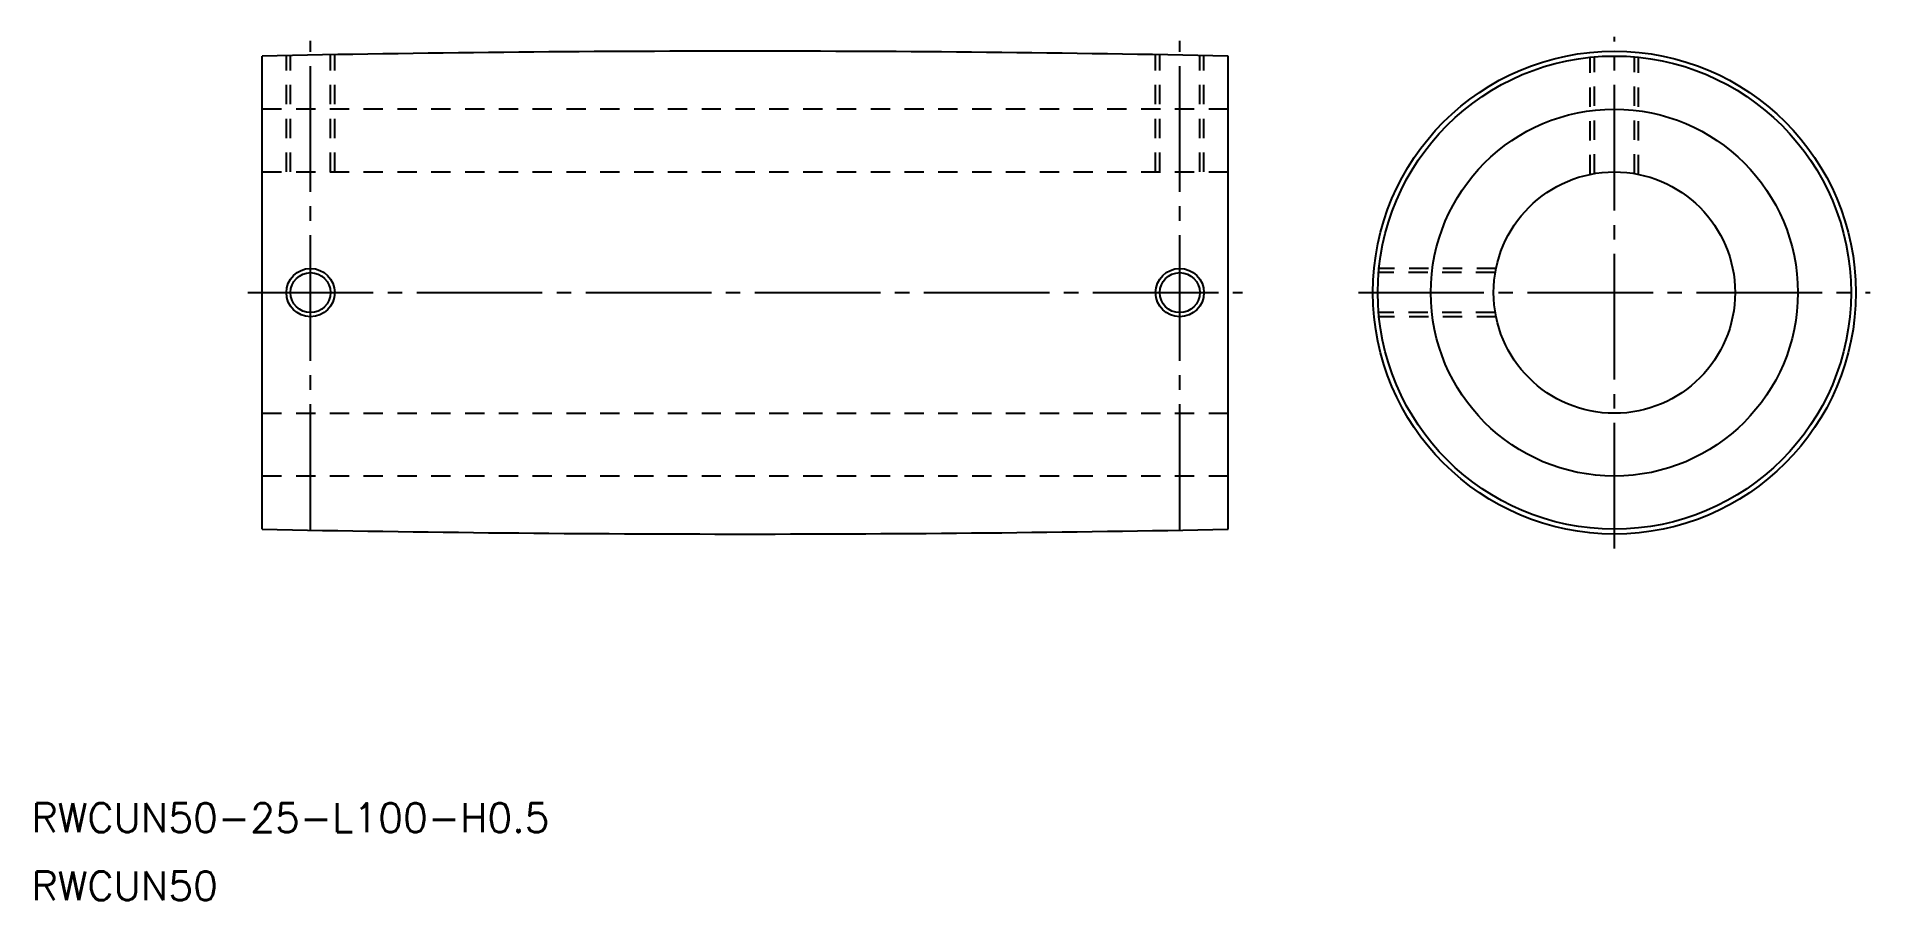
# Model space of a CAD drawing. Extents: x 78 to 268, y 163 to 252.
import ezdxf

# ---------------------------------------------------------------- set-up
doc = ezdxf.new("R2010")
doc.units = 0
doc.linetypes.add('CENTER', pattern=[17.5, 13, -1.5, 1.5, -1.5])
doc.linetypes.add('DASHED', pattern=[3.5, 2, -1.5])
doc.layers.get('0').update_dxf_attribs({"linetype": 'CONTINUOUS'})
doc.layers.add('CENTER', color=1, linetype='CENTER')
doc.styles.get("Standard").update_dxf_attribs({"font": 'txt.shx', "bigfont": '@extfont2.shx'})

msp = doc.modelspace()

# ---------------------------------------------------------------- linework, layer by layer
at = {"color": 7, "linetype": 'CONTINUOUS'}
for p, q in [((101.15, 201.38), (101.15, 250.38)), ((201.15, 201.38), (201.15, 250.38))]:
    msp.add_line(p, q, dxfattribs=at)
at = {"color": 3, "linetype": 'DASHED'}
for p, q in [((103.65, 238.38), (103.65, 250.43)), ((104.08, 238.38), (104.08, 250.44)), ((108.22, 238.38), (108.22, 250.51)), ((108.65, 238.38), (108.65, 250.52)), ((193.65, 238.38), (193.65, 250.52)), ((194.08, 238.38), (194.08, 250.51)), ((198.22, 238.38), (198.22, 250.44)), ((198.65, 238.38), (198.65, 250.43)), ((238.65, 238.13), (238.65, 250.25)), ((239.08, 238.21), (239.08, 250.3)), ((243.22, 238.21), (243.22, 250.3)), ((243.65, 238.13), (243.65, 250.25)), ((201.15, 244.88), (101.15, 244.88)), ((101.15, 238.38), (201.15, 238.38)), ((228.82, 227.95), (216.74, 227.95)), ((228.9, 228.38), (216.78, 228.38)), ((228.82, 223.82), (216.74, 223.82)), ((228.9, 223.38), (216.78, 223.38)), ((101.15, 213.38), (201.15, 213.38)), ((201.15, 206.88), (101.15, 206.88))]:
    msp.add_line(p, q, dxfattribs=at)
at = {"color": 7, "linetype": 'CONTINUOUS'}
for centre, radius in [((241.15, 225.88), 25), ((241.15, 225.88), 24.5), ((241.15, 225.88), 19), ((241.15, 225.88), 12.5), ((106.15, 225.88), 2.07), ((196.15, 225.88), 2.07)]:
    msp.add_circle(centre, radius, dxfattribs=at)
at = {"color": 3, "linetype": 'CONTINUOUS'}
for centre in [(106.15, 225.88), (196.15, 225.88)]:
    msp.add_circle(centre, 2.5, dxfattribs=at)
at = {"color": 7, "linetype": 'CONTINUOUS'}
for centre, start, end in [((151.15, -2249.37), 88.85412, 91.14588), ((151.15, 2701.13), 268.85412, 271.14588)]:
    msp.add_arc(centre, 2500.25, start, end, dxfattribs=at)
at = {"layer": 'CENTER', "color": 1, "linetype": 'CENTER'}
for p, q in [((106.15, 201.32), (106.15, 251.95)), ((196.15, 201.32), (196.15, 251.95)), ((241.15, 199.38), (241.15, 252.38)), ((99.65, 225.88), (202.65, 225.88)), ((214.65, 225.88), (267.65, 225.88))]:
    msp.add_line(p, q, dxfattribs=at)

# ---------------------------------------------------------------- texts
at = {"color": 7, "linetype": 'CONTINUOUS'}
for s, p in [('RWCUN50-25-L100-H0.5', (77.28, 170)), ('RWCUN50', (77.28, 162.95))]:
    msp.add_text(s, height=3, dxfattribs=at).set_placement(p)

doc.saveas('drawing.dxf')
